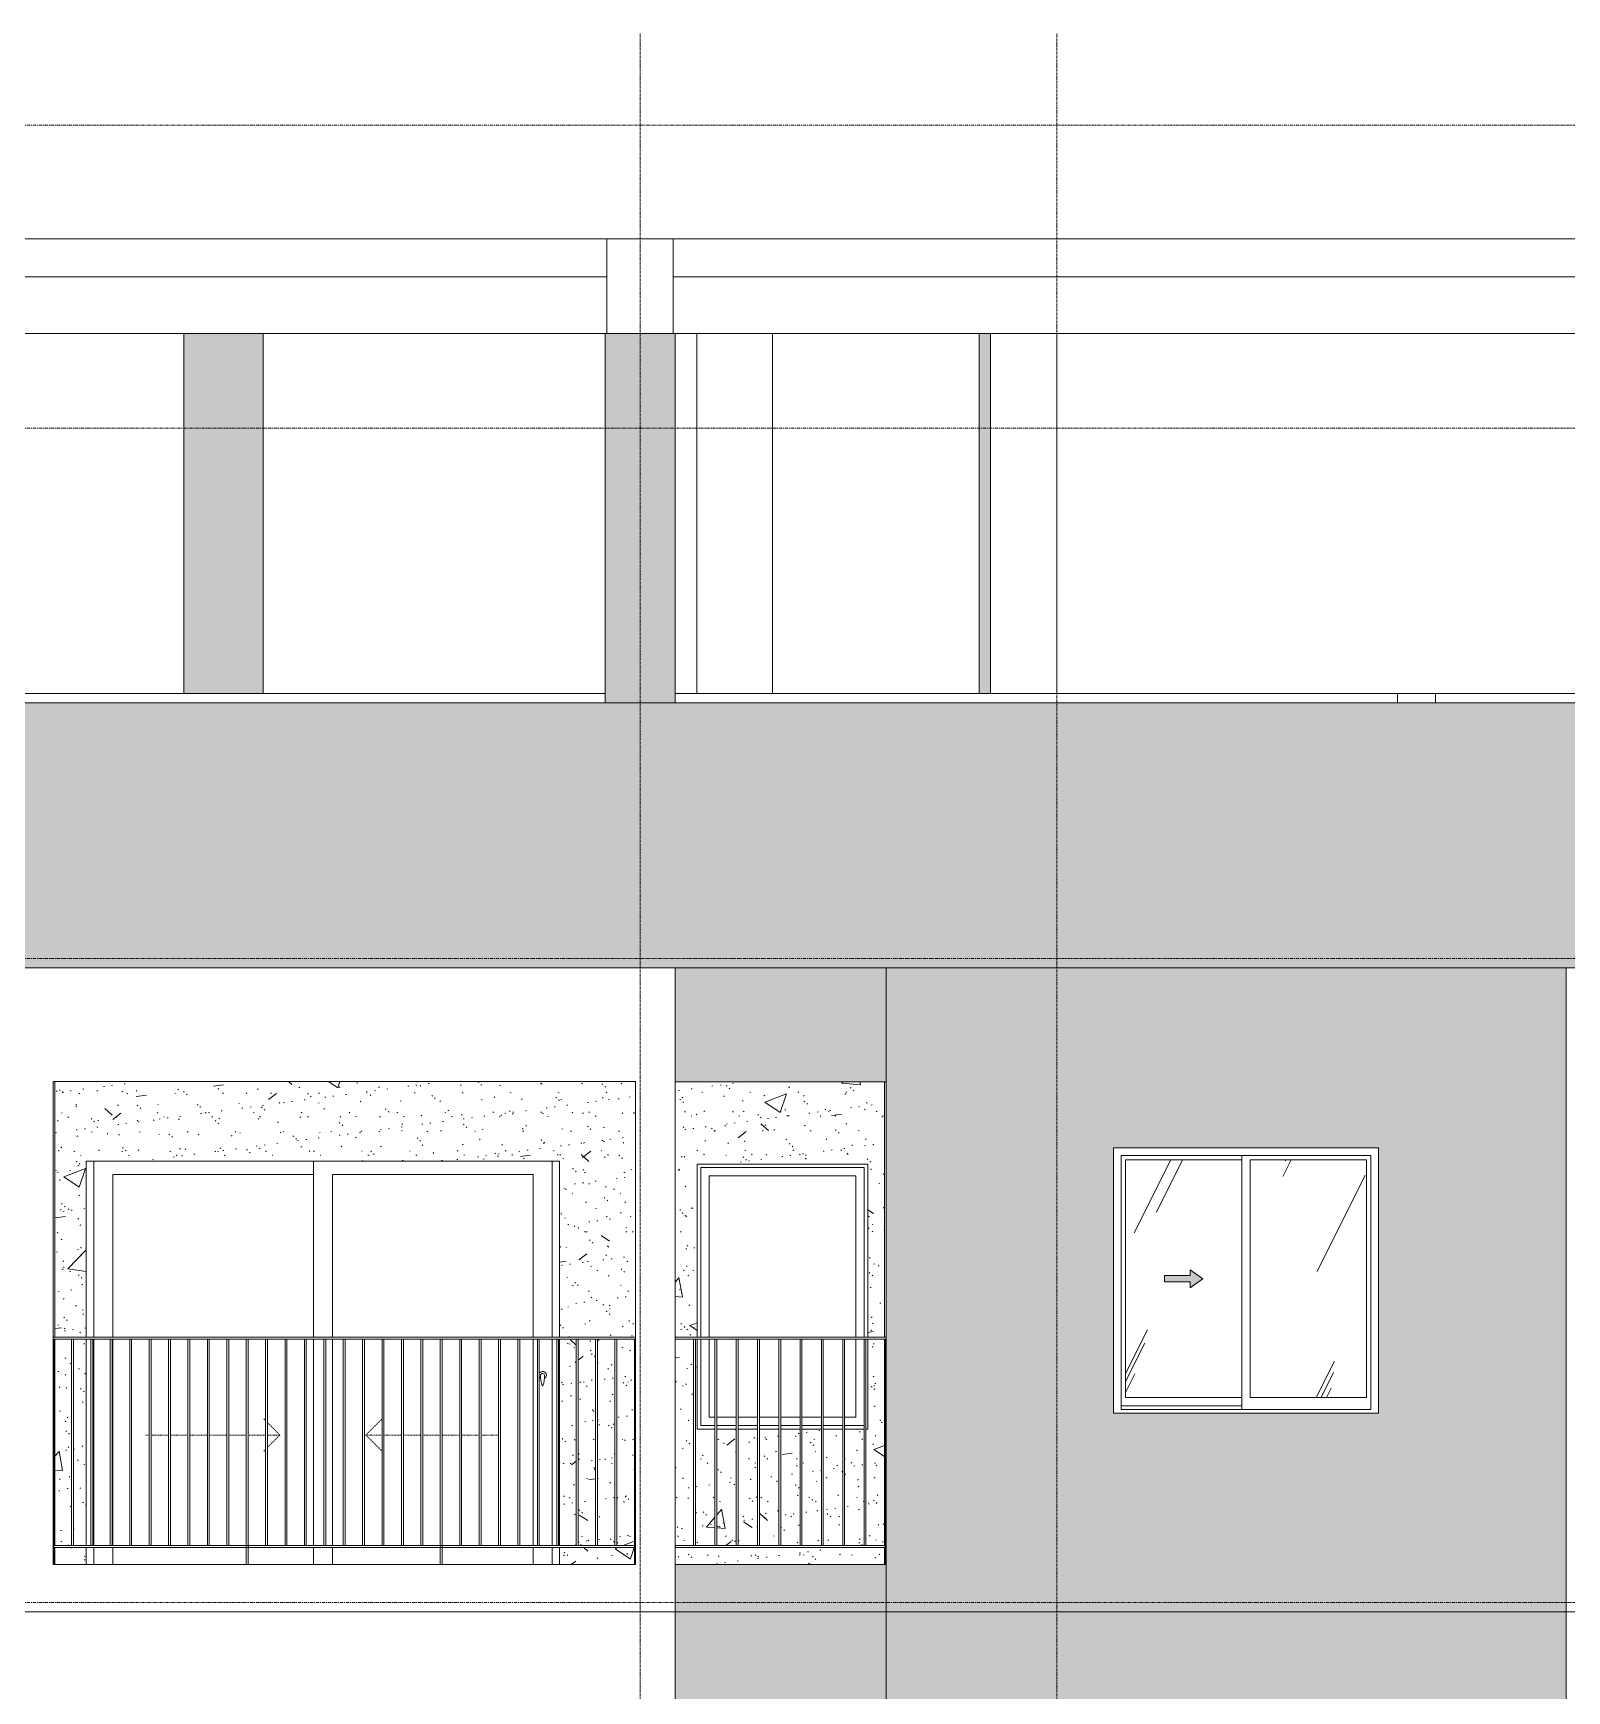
# Model space of a CAD drawing. Header units: millimetres. Extents: x -134153 to 99383, y -5233 to 35400.
# Drawn here: x 11054 to 19153, y 25533 to 34286 of the extents above; entities that cross this region are included whole.
import ezdxf

# ---------------------------------------------------------------- set-up
doc = ezdxf.new("R2010")
doc.units = ezdxf.units.MM
for name, pattern in [('1 NÉT CALL OUT', [6, 3, -3]), ('Centre', [31.75, 6.35, -4.7625, 15.875, -4.7625]), ('Dash', [6, 3, -3]), ('Grid Line', [22.225, 12.7, -3.175, 3.175, -3.175])]:
    doc.linetypes.add(name, pattern=pattern)
for name, color, linetype, lineweight in [('0-2', 250, 'Continuous', 5), ('A-DETL-GENF', 92, 'Continuous', 9), ('A-DETL-GENF-1', 92, '1 NÉT CALL OUT', 9), ('A-DOOR', 31, 'Continuous', 9), ('A-DOOR-FRAM', 31, 'Continuous', 9), ('A-DOOR-HDLN', 31, 'Dash', 9), ('A-FLOR-1', 7, 'Continuous', 9), ('A-FLOR-HRAL', 11, 'Continuous', 9), ('A-FLOR-HRAL-1', 253, 'Continuous', 9), ('A-FLOR-LEVL-2', 51, 'Centre', 9), ('A-GLAZ', 151, 'Continuous', 9), ('A-GLAZ-1', 253, 'Continuous', 9), ('A-GLAZ-2', 7, 'Continuous', 9), ('A-GLAZ-3', 7, '1 NÉT CALL OUT', 9), ('A-WALL', 113, 'Continuous', 9), ('A-WALL-PATT-1', 9, 'Continuous', 9), ('A-WALL-PATT-2', 111, 'Continuous', 5), ('I-WALL', 2, 'Continuous', 9), ('I-WALL-1', 7, 'Continuous', 9), ('S-BEAM-1', 7, 'Continuous', 9), ('S-COLS', 52, 'Continuous', 9), ('S-COLS-1', 7, 'Continuous', 9), ('S-GRID-1', 1, 'Grid Line', 9)]:
    doc.layers.add(name, color=color, linetype=linetype, lineweight=lineweight)
pattern_1 = [(50, (82572.6, 0), (1165.978, -102.01), [121.92, -1341.12]), (355, (82572.6, 0), (-225.554, 1222.763), [97.536, -1072.896]), (100.451, (82669.8, -8.5), (940.433, 1120.746), [103.616, -1139.776]), (46.184, (82572.6, 325.1), (1734.906, -269.074), [182.88, -2011.68]), (96.636, (82717.2, 302.7), (1519.38, 1583.536), [155.424, -1709.665]), (351.184, (82572.6, 325.1), (1519.39, 1583.52), [146.304, -1609.344]), (21, (82735.2, 243.8), (970.332, -654.498), [121.92, -1341.12]), (326, (82735.2, 243.8), (395.533, 1178.804), [97.536, -1072.896]), (71.451, (82816, 189.3), (1365.87, 524.296), [103.616, -1139.776]), (37.5, (82572.62, 0), (19.767, 541.1527), [53.645, -1006.246, 53.645, -1035.507, -1076.96]), (37.5, (82572.62, 0), (19.767, 541.1527), [-2149.043, 53.645, -1023.315]), (7.5, (82572.6, 0), (427.646, 641.156), [53.645, -567.334, 53.645, -981.862, -410.464]), (7.5, (82572.6, 0), (427.646, 641.156), [-1656.486, 53.645, -356.819]), (327.5, (82210.1, 0), (867.782, -36.665), [53.645, -352.755, 53.645, -1214.323, -1682.496]), (327.5, (82210.1, 0), (867.782, -36.665), [-1674.368, 53.645, -1628.85]), (317.5, (82047.56, 0), (948.028, 162.731), [53.645, -474.675, 53.645, -788.416, -1194.816]), (317.5, (82047.56, 0), (948.028, 162.731), [-1370.38, 53.645, -1141.17])]
pattern_2 = [(37.5, (82572.62, 0), (-5.1206, 156.61216), [5.364, -118.181, 5.364, -132.812, -132.08]), (37.5, (82572.62, 0), (-5.1206, 156.61216), [-261.722, 5.364, -126.716]), (7.5, (82572.62, 0), (143.847, 229.3842), [5.364, -61.285, 5.364, -105.989, -42.672]), (7.5, (82572.62, 0), (143.847, 229.3842), [-178.003, 5.364, -37.308]), (327.5, (82472.65, 0), (253.11758, 0.46008), [5.364, -35.276, 5.364, -140.94, -191.008]), (327.5, (82472.65, 0), (253.11758, 0.46008), [-186.944, 5.364, -185.644]), (317.5, (82472.65, 0), (244.3381, 71.3376), [5.364, -14.956, 5.364, -90.546, -109.728]), (317.5, (82472.65, 0), (244.3381, 71.3376), [-116.23, 5.364, -104.364])]
pattern_3 = [(63.435, (84482.24, 111.3), (-0.002, 1625.6), [567.96, -3066.99]), (63.435, (82856.64, 111.3), (-0.002, 1625.6), [567.96, -3066.99]), (63.435, (85260.4, 425.35), (-0.002, 1625.6), [567.96, -3066.99]), (63.435, (83634.8, 425.35), (-0.002, 1625.6), [567.96, -3066.99]), (63.435, (85142.64, 314.5), (-0.002, 1625.6), [567.96, -3066.99]), (63.435, (83517.04, 314.5), (-0.002, 1625.6), [567.96, -3066.99]), (63.435, (85022.6, 949.4), (-0.002, 1625.6), [276.055, -3358.896]), (63.435, (83397, 949.4), (-0.002, 1625.6), [276.055, -3358.896]), (63.435, (84944.06, 851.15), (-0.002, 1625.6), [567.96, -3066.99]), (63.435, (83318.46, 851.15), (-0.002, 1625.6), [567.96, -3066.99]), (63.435, (84957.9, 921.7), (-0.002, 1625.6), [567.96, -3066.99]), (63.435, (83332.3, 921.7), (-0.002, 1625.6), [567.96, -3066.99]), (63.435, (84302.1, 612.2), (-0.002, 1625.6), [567.96, -3066.99]), (63.435, (82676.5, 612.2), (-0.002, 1625.6), [567.96, -3066.99]), (63.435, (84315.9, 695.35), (-0.002, 1625.6), [567.96, -3066.99]), (63.435, (82690.3, 695.35), (-0.002, 1625.6), [567.96, -3066.99]), (63.435, (84319.65, 755.3), (-0.002, 1625.6), [567.96, -3066.99]), (63.435, (82694.05, 755.3), (-0.002, 1625.6), [567.96, -3066.99])]

# ---------------------------------------------------------------- blocks, each defined once
blk = doc.blocks.new('NCV_TKTC_KET CAU_rvt-2-TKCS_MẶT ĐỨNG HƯỚNG NAM')
at = {"layer": 'A-FLOR-1'}
for p, q in [((44802.6, 33200), (52577.6, 33200)), ((52927.6, 33200), (60777.6, 33200)), ((52577.6, 33000), (44802.6, 33000)), ((60777.6, 33000), (52927.6, 33000))]:
    blk.add_line(p, q, dxfattribs=at)
at = {"layer": 'S-BEAM-1'}
for p, q in [((44802.6, 33200), (52577.6, 33200)), ((52927.6, 33200), (60777.6, 33200)), ((44812.6, 32700), (52567.6, 32700)), ((52937.6, 32700), (60767.6, 32700))]:
    blk.add_line(p, q, dxfattribs=at)
at = {"layer": 'S-COLS-1'}
for p, q in [((52577.6, 33200), (52577.6, 32700)), ((52927.6, 33200), (52577.6, 33200)), ((52927.6, 32700), (52927.6, 33200)), ((53052.6, 30800), (53052.6, 32700)), ((53452.6, 30800), (53452.6, 32700)), ((54602.6, 30800), (54602.6, 32700)), ((54952.6, 30800), (54952.6, 32700))]:
    blk.add_line(p, q, dxfattribs=at)
blk = doc.blocks.new('M_Fixed - 900 x 1400-901190-TKCS_MẶT ĐỨNG HƯỚNG NAM')
at = {"layer": 'A-GLAZ-2'}
for p, q in [((61273.6, 7000), (61273.6, 7896)), ((61273.6, 7896), (62135.6, 7896)), ((62135.6, 7896), (62135.6, 7000)), ((61317.6, 7000), (61317.6, 7852)), ((61317.6, 7852), (62091.6, 7852)), ((62091.6, 7852), (62091.6, 7000)), ((61273.6, 6534), (61273.6, 6990)), ((61317.6, 6578), (61317.6, 6990)), ((62091.6, 6990), (62091.6, 6578)), ((61347.6, 6578), (61317.6, 6578)), ((61460.1, 6578), (61357.6, 6578)), ((61572.6, 6578), (61470.1, 6578)), ((61685.1, 6578), (61582.6, 6578)), ((61797.6, 6578), (61695.1, 6578)), ((61910.1, 6578), (61807.6, 6578)), ((62022.6, 6578), (61920.1, 6578)), ((62091.6, 6578), (62032.6, 6578)), ((61347.6, 6534), (61273.6, 6534)), ((61460.1, 6534), (61357.6, 6534)), ((61572.6, 6534), (61470.1, 6534)), ((61685.1, 6534), (61582.6, 6534)), ((61797.6, 6534), (61695.1, 6534)), ((61910.1, 6534), (61807.6, 6534)), ((62022.6, 6534), (61920.1, 6534)), ((62135.1, 6534), (62032.6, 6534))]:
    blk.add_line(p, q, dxfattribs=at)
blk = doc.blocks.new('Railing - 10mm-901206-TKCS_MẶT ĐỨNG HƯỚNG NAM')
at = {"layer": 'A-FLOR-HRAL-1'}
for p, q in [((106960.064287, 5900), (106960.064287, 6990)), ((106970.064287, 5900), (106970.064287, 6990))]:
    blk.add_line(p, q, dxfattribs=at)
blk = doc.blocks.new('Railing - 50 x 10mm-V266-TKCS_MẶT ĐỨNG HƯỚNG NAM')
at = {"layer": 'A-FLOR-HRAL-1'}
for p in [(54047.564287, 5800), (54052.635618, 6990)]:
    blk.add_line(p, (54047.564287, 6990), dxfattribs=at)
blk = doc.blocks.new('Railing - Railing-V353-TKCS_MẶT ĐỨNG HƯỚNG NAM')
at = {"layer": 'A-FLOR-HRAL-1'}
for p, q in [((52937.6, 12700), (54052.6, 12700)), ((54052.6, 12700), (54052.6, 12690)), ((54052.6, 12690), (52937.6, 12690))]:
    blk.add_line(p, q, dxfattribs=at)
at = {"extrusion": (0, 0, -1), "zscale": -1}
for p in [(-160005.1, 6800), (-160117.6, 6800), (-160230.1, 6800), (-160342.6, 6800), (-160455.1, 6800), (-160567.6, 6800), (-160680.1, 6800), (-160792.6, 6800), (-160905.1, 6800)]:
    blk.add_blockref('Railing - 10mm-901206-TKCS_MẶT ĐỨNG HƯỚNG NAM', p, dxfattribs=at)
blk.add_blockref('Railing - 50 x 10mm-V266-TKCS_MẶT ĐỨNG HƯỚNG NAM', (0, 6800))
blk = doc.blocks.new('Top Rail Type - Top Rail_Internal_-883264-TKCS_MẶT ĐỨNG HƯỚNG NAM')
at = {"layer": 'A-FLOR-HRAL-1'}
for p, q in [((54052.564287, 7000), (52937.564287, 7000)), ((54052.564287, 6990), (52937.564287, 6990)), ((54052.564287, 7000), (54052.564287, 6990))]:
    blk.add_line(p, q, dxfattribs=at)
blk = doc.blocks.new('NCV_TKTC_TANG 6 - 8_rvt-5-TKCS_MẶT ĐỨNG HƯỚNG NAM')
at = {"layer": 'A-WALL-PATT-1'}
h = blk.add_hatch(dxfattribs=at)
h.set_pattern_fill('FP_31', color=256, style=0, pattern_type=2)
h.set_pattern_definition(pattern_1)
h.paths.add_polyline_path([(52701.2, 26200), (52722.6, 26200), (52722.6, 26290), (52327.6, 26290), (52327.6, 26200), (52691.9, 26200)])
h.paths.add_polyline_path([(49662.6, 26200), (49827.6, 26200), (49827.6, 26290), (49662.6, 26290), (49662.6, 26212.5)])
h.paths.add_polyline_path([(49827.6, 26300), (49827.6, 27390), (49760.1, 27390), (49760.1, 26300)])
h.paths.add_polyline_path([(49750.1, 26300), (49750.1, 27390), (49662.6, 27390), (49662.6, 26300), (49732.6, 26300)])
h.paths.add_polyline_path([(52683.7, 26300), (52722.6, 26300), (52722.6, 27390), (52630.1, 27390), (52630.1, 26300), (52674.8, 26300)])
h.paths.add_polyline_path([(52327.6, 26300), (52415.1, 26300), (52415.1, 27390), (52327.6, 27390), (52327.6, 26389.1)])
h.paths.add_polyline_path([(52517.6, 26300), (52517.6, 27390), (52425.1, 27390), (52425.1, 26300)])
h.paths.add_polyline_path([(52527.6, 26300), (52620.1, 26300), (52620.1, 27390), (52527.6, 27390), (52527.6, 26389.1)])
h.paths.add_polyline_path([(49827.6, 27400), (49827.6, 28330), (52327.6, 28330), (52327.6, 27400), (52727.6, 27400), (52727.6, 28750), (49662.6, 28750), (49662.6, 27400), (49760.3, 27400)])
h = blk.add_hatch(dxfattribs=at)
h.set_pattern_fill('FP_32', color=256, style=0, pattern_type=2)
h.set_pattern_definition(pattern_2)
h.paths.add_polyline_path([(52701.2, 26200), (52722.6, 26200), (52722.6, 26290), (52327.6, 26290), (52327.6, 26200), (52691.9, 26200)])
h.paths.add_polyline_path([(49662.6, 26200), (49827.6, 26200), (49827.6, 26290), (49662.6, 26290), (49662.6, 26212.5)])
h.paths.add_polyline_path([(49827.6, 26300), (49827.6, 27390), (49760.1, 27390), (49760.1, 26300)])
h.paths.add_polyline_path([(49750.1, 26300), (49750.1, 27390), (49662.6, 27390), (49662.6, 26300), (49732.6, 26300)])
h.paths.add_polyline_path([(52683.7, 26300), (52722.6, 26300), (52722.6, 27390), (52630.1, 27390), (52630.1, 26300), (52674.8, 26300)])
h.paths.add_polyline_path([(52327.6, 26300), (52415.1, 26300), (52415.1, 27390), (52327.6, 27390), (52327.6, 26389.1)])
h.paths.add_polyline_path([(52517.6, 26300), (52517.6, 27390), (52425.1, 27390), (52425.1, 26300)])
h.paths.add_polyline_path([(52527.6, 26300), (52620.1, 26300), (52620.1, 27390), (52527.6, 27390), (52527.6, 26389.1)])
h.paths.add_polyline_path([(49827.6, 27400), (49827.6, 28330), (52327.6, 28330), (52327.6, 27400), (52727.6, 27400), (52727.6, 28750), (49662.6, 28750), (49662.6, 27400), (49760.3, 27400)])
h = blk.add_hatch(dxfattribs=at)
h.set_pattern_fill('FP_31', color=256, style=0, pattern_type=2)
h.set_pattern_definition(pattern_1)
h.paths.add_polyline_path([(52937.6, 26200), (54042.6, 26200), (54042.6, 26290), (52937.6, 26290)])
h.paths.add_polyline_path([(53597.6, 26300), (53597.6, 26915), (53495.1, 26915), (53495.1, 26300)])
h.paths.add_polyline_path([(53382.6, 26300), (53485.1, 26300), (53485.1, 26915), (53382.6, 26915), (53382.6, 26389.1)])
h.paths.add_polyline_path([(52937.6, 26300), (53035.1, 26300), (53035.1, 27390), (52937.6, 27390), (52937.6, 26387.8)])
h.paths.add_polyline_path([(53045.1, 26300), (53147.6, 26300), (53147.6, 26915), (53054.6, 26915), (53054.6, 27390), (53045.1, 27390), (53045.1, 26389.1)])
h.paths.add_polyline_path([(53157.6, 26300), (53260.1, 26300), (53260.1, 26915), (53157.6, 26915), (53157.6, 26389.1)])
h.paths.add_polyline_path([(53372.6, 26300), (53372.6, 26915), (53270.1, 26915), (53270.1, 26300)])
h.paths.add_polyline_path([(53607.6, 26300), (53710.1, 26300), (53710.1, 26915), (53607.6, 26915), (53607.6, 26389.1)])
h.paths.add_polyline_path([(53822.6, 26300), (53822.6, 26915), (53720.1, 26915), (53720.1, 26300)])
h.paths.add_polyline_path([(53832.6, 26300), (53935.1, 26300), (53935.1, 26915), (53832.6, 26915), (53832.6, 26818.3)])
h.paths.add_polyline_path([(53945.1, 26300), (54042.6, 26300), (54042.6, 27390), (53954.6, 27390), (53954.6, 26915), (53945.1, 26915), (53945.1, 26907.5)])
h.paths.add_polyline_path([(52977, 27400), (53054.6, 27400), (53054.6, 28315), (53954.6, 28315), (53954.6, 27400), (54042.6, 27400), (54042.6, 28749.3), (52937.6, 28749.3), (52937.6, 27400)])
h = blk.add_hatch(dxfattribs=at)
h.set_pattern_fill('FP_32', color=256, style=0, pattern_type=2)
h.set_pattern_definition(pattern_2)
h.paths.add_polyline_path([(52937.6, 26200), (54042.6, 26200), (54042.6, 26290), (52937.6, 26290)])
h.paths.add_polyline_path([(53597.6, 26300), (53597.6, 26915), (53495.1, 26915), (53495.1, 26300)])
h.paths.add_polyline_path([(53382.6, 26300), (53485.1, 26300), (53485.1, 26915), (53382.6, 26915), (53382.6, 26389.1)])
h.paths.add_polyline_path([(52937.6, 26300), (53035.1, 26300), (53035.1, 27390), (52937.6, 27390), (52937.6, 26387.8)])
h.paths.add_polyline_path([(53045.1, 26300), (53147.6, 26300), (53147.6, 26915), (53054.6, 26915), (53054.6, 27390), (53045.1, 27390), (53045.1, 26389.1)])
h.paths.add_polyline_path([(53157.6, 26300), (53260.1, 26300), (53260.1, 26915), (53157.6, 26915), (53157.6, 26389.1)])
h.paths.add_polyline_path([(53372.6, 26300), (53372.6, 26915), (53270.1, 26915), (53270.1, 26300)])
h.paths.add_polyline_path([(53607.6, 26300), (53710.1, 26300), (53710.1, 26915), (53607.6, 26915), (53607.6, 26389.1)])
h.paths.add_polyline_path([(53822.6, 26300), (53822.6, 26915), (53720.1, 26915), (53720.1, 26300)])
h.paths.add_polyline_path([(53832.6, 26300), (53935.1, 26300), (53935.1, 26915), (53832.6, 26915), (53832.6, 26818.3)])
h.paths.add_polyline_path([(53945.1, 26300), (54042.6, 26300), (54042.6, 27390), (53954.6, 27390), (53954.6, 26915), (53945.1, 26915), (53945.1, 26907.5)])
h.paths.add_polyline_path([(52977, 27400), (53054.6, 27400), (53054.6, 28315), (53954.6, 28315), (53954.6, 27400), (54042.6, 27400), (54042.6, 28749.3), (52937.6, 28749.3), (52937.6, 27400)])
at = {"layer": 'I-WALL-1'}
for p, q in [((49662.6, 28750), (49662.6, 27400)), ((54042.6, 27400), (54042.6, 28749.3)), ((54052.6, 28749.4), (54052.6, 27400)), ((49827.6, 27400), (49827.6, 28330)), ((49827.6, 28330), (52327.6, 28330)), ((52327.6, 28330), (52327.6, 27400)), ((53054.6, 27400), (53054.6, 28315)), ((53054.6, 28315), (53954.6, 28315)), ((53954.6, 28315), (53954.6, 27400)), ((49662.6, 27390), (49662.6, 26300)), ((49827.6, 26300), (49827.6, 27390)), ((52327.6, 27390), (52327.6, 26300)), ((53054.6, 26915), (53054.6, 27390)), ((53954.6, 27390), (53954.6, 26915)), ((54042.6, 26300), (54042.6, 27390)), ((53147.6, 26915), (53054.6, 26915)), ((53260.1, 26915), (53157.6, 26915)), ((53372.6, 26915), (53270.1, 26915)), ((53485.1, 26915), (53382.6, 26915)), ((53597.6, 26915), (53495.1, 26915)), ((53710.1, 26915), (53607.6, 26915)), ((53822.6, 26915), (53720.1, 26915)), ((53935.1, 26915), (53832.6, 26915)), ((53954.6, 26915), (53945.1, 26915)), ((49662.6, 26290), (49662.6, 26200)), ((49827.6, 26200), (49827.6, 26290)), ((52327.6, 26290), (52327.6, 26200)), ((54042.6, 26200), (54042.6, 26290))]:
    blk.add_line(p, q, dxfattribs=at)
at = {"layer": 'A-FLOR-HRAL-1'}
for name, p in [('Top Rail Type - Top Rail_Internal_-883264-TKCS_MẶT ĐỨNG HƯỚNG NAM', (0, 20400)), ('Railing - Railing-V353-TKCS_MẶT ĐỨNG HƯỚNG NAM', (0, 13600))]:
    blk.add_blockref(name, p, dxfattribs=at)
at = {"layer": 'A-GLAZ-1'}
blk.add_blockref('M_Fixed - 900 x 1400-901190-TKCS_MẶT ĐỨNG HƯỚNG NAM', (-8200, 20400), dxfattribs=at)
blk = doc.blocks.new('G1_SOF - BO TRU - 200x200-3061822-TKCS_MẶT ĐỨNG HƯỚNG NAM')
at = {"layer": 'S-COLS'}
for p, q in [((56752.5, 30800), (56752.5, 30750)), ((56952.5, 30800), (56752.5, 30800)), ((56952.5, 30800), (56952.5, 30750))]:
    blk.add_line(p, q, dxfattribs=at)
blk = doc.blocks.new('1_FAMILY RVT - W01-WxH 1400x1400xmm-V418-TKCS_MẶT ĐỨNG HƯỚNG NAM')
at = {"layer": 'A-DETL-GENF-1'}
blk.add_hatch(color=256, dxfattribs=at).paths.add_polyline_path([(55657.1, 27662.1), (55724.8, 27709.5), (55657.1, 27757), (55657.1, 27726.5), (55521.6, 27726.5), (55521.6, 27692.6), (55657.1, 27692.6)])
at = {"layer": 'A-GLAZ'}
h = blk.add_hatch(dxfattribs=at)
h.set_pattern_fill('FP_30', color=256, style=0, pattern_type=2)
h.set_pattern_definition(pattern_3)
h.paths.add_polyline_path([(55930.3, 27082.6), (55930.3, 28336.5), (55316.1, 28336.5), (55316.1, 27082.6)])
h.paths.add_polyline_path([(55657.1, 27662.1), (55657.1, 27692.6), (55521.6, 27692.6), (55521.6, 27726.5), (55657.1, 27726.5), (55657.1, 27757), (55724.8, 27709.5), (55700.6, 27692.6)])
h = blk.add_hatch(dxfattribs=at)
h.set_pattern_fill('FP_30', color=256, style=0, pattern_type=2)
h.set_pattern_definition(pattern_3)
h.paths.add_polyline_path([(56589.1, 27082.6), (56589.1, 28336.5), (55974.8, 28336.5), (55974.8, 27082.6)])
at = {"layer": 'A-DETL-GENF'}
for p, q in [((55657.1, 27757), (55657.1, 27726.5)), ((55724.8, 27709.5), (55657.1, 27757)), ((55724.8, 27709.5), (55657.1, 27757)), ((55657.1, 27757), (55657.1, 27726.5)), ((55521.6, 27726.5), (55521.6, 27692.6)), ((55521.6, 27726.5), (55657.1, 27726.5)), ((55657.1, 27726.5), (55521.6, 27726.5)), ((55521.6, 27726.5), (55521.6, 27692.6)), ((55521.6, 27692.6), (55657.1, 27692.6)), ((55521.6, 27692.6), (55657.1, 27692.6)), ((55724.8, 27709.5), (55657.1, 27662.1)), ((55657.1, 27662.1), (55724.8, 27709.5)), ((55657.1, 27692.6), (55657.1, 27662.1)), ((55657.1, 27692.6), (55657.1, 27662.1))]:
    blk.add_line(p, q, dxfattribs=at)
at = {"layer": 'A-GLAZ'}
for p, q in [((56652.6, 28400), (55252.6, 28400)), ((55252.6, 28400), (55252.6, 27000)), ((55293.5, 28359.1), (56611.6, 28359.1)), ((55293.5, 27019), (55293.5, 28359.1)), ((55930.3, 28359.1), (55930.3, 27019)), ((56611.6, 27019), (56611.6, 28359.1)), ((56652.6, 28400), (56652.6, 27000)), ((55316.1, 28336.5), (55316.1, 27082.6)), ((55930.3, 28336.5), (55316.1, 28336.5)), ((55974.8, 27082.6), (55974.8, 28336.5)), ((55974.8, 28336.5), (56589.1, 28336.5)), ((56589.1, 28336.5), (56589.1, 27082.6)), ((55316.1, 27082.6), (55930.3, 27082.6)), ((56589.1, 27082.6), (55974.8, 27082.6)), ((56652.6, 27000), (55252.6, 27000)), ((55930.3, 27038.1), (55293.5, 27038.1)), ((55930.3, 27038.1), (55293.5, 27038.1)), ((56611.6, 27019), (55293.5, 27019))]:
    blk.add_line(p, q, dxfattribs=at)
blk = doc.blocks.new('DEG_02-DEG_03 - DEG_02-2500x2400mm-CỬA ĐI 02 CÁNH TRƯỢT-V257-TKCS_MẶT ĐỨNG HƯỚNG NAM')
at = {"layer": 'A-DOOR'}
for p, q in [((51027.6, 10400), (51027.6, 11330)), ((52287.6, 11330), (52287.6, 10400)), ((49967.6, 11260), (49967.6, 10400)), ((49967.6, 11260), (51027.6, 11260)), ((51127.6, 11260), (51127.6, 10400)), ((51127.6, 11260), (52187.6, 11260)), ((52187.6, 10400), (52187.6, 11260)), ((49967.6, 10390), (49967.6, 9300)), ((51027.6, 9300), (51027.6, 10390)), ((51127.6, 10390), (51127.6, 9300)), ((52187.6, 9300), (52187.6, 10390)), ((52287.6, 10390), (52287.6, 9300)), ((49967.6, 9290), (49967.6, 9200)), ((51027.6, 9200), (51027.6, 9290)), ((51127.6, 9290), (51127.6, 9200)), ((52187.6, 9200), (52187.6, 9290)), ((52287.6, 9290), (52287.6, 9200))]:
    blk.add_line(p, q, dxfattribs=at)
at = {"layer": 'A-DOOR', "flags": 128}
blk.add_lwpolyline([(52239.1, 10208.7), (52239.1, 10208.7), (52239, 10208.7), (52239, 10208.7), (52239, 10208.7), (52239, 10208.7), (52239, 10208.7), (52239, 10208.7), (52238.9, 10208.7), (52238.9, 10208.7), (52238.9, 10208.7), (52238.9, 10208.7), (52238.8, 10208.7), (52238.8, 10208.7), (52238.8, 10208.7), (52238.7, 10208.7), (52238.7, 10208.7), (52238.7, 10208.7), (52238.6, 10208.7), (52238.6, 10208.7), (52238.5, 10208.7), (52238.5, 10208.7), (52238.4, 10208.7), (52238.4, 10208.7), (52238.3, 10208.7), (52238.3, 10208.7), (52238.2, 10208.7), (52238.2, 10208.7), (52238.1, 10208.7), (52238.1, 10208.7), (52238, 10208.7), (52237.9, 10208.7), (52237.9, 10208.7), (52237.8, 10208.7), (52237.8, 10208.7), (52237.7, 10208.7), (52237.6, 10208.7), (52237.6, 10208.7), (52237.5, 10208.7), (52237.5, 10208.7), (52237.4, 10208.7), (52237.3, 10208.7), (52237.3, 10208.7), (52237.2, 10208.7), (52237.2, 10208.7), (52237.1, 10208.7), (52237.1, 10208.7), (52237, 10208.7), (52236.9, 10208.7), (52236.9, 10208.7), (52236.8, 10208.7), (52236.8, 10208.7), (52236.7, 10208.7), (52236.7, 10208.7), (52236.6, 10208.7), (52236.6, 10208.7), (52236.5, 10208.7), (52236.5, 10208.7), (52236.5, 10208.7), (52236.4, 10208.7), (52236.4, 10208.7), (52236.3, 10208.7), (52236.3, 10208.7), (52236.3, 10208.7), (52236.2, 10208.7), (52236.2, 10208.7), (52236.2, 10208.7), (52236.2, 10208.7), (52236.2, 10208.7), (52236.1, 10208.7), (52236.1, 10208.7), (52236.1, 10208.7), (52236.1, 10208.7), (52236.1, 10208.7), (52236.1, 10208.7), (52236.1, 10208.7)], dxfattribs=at)
at = {"layer": 'A-DOOR'}
for centre, radius, start, end in [((52237.6, 10200), 20, 0, 150), ((52237.6, 10200), 20, 210, 240), ((52236.1, 10199.2), 9.45, 135, 180), ((52391.4, 10199.2), 164.8, 180, 199.13397), ((52236.1, 10199.2), 9.45, 90, 131.95108), ((52239.1, 10199.2), 9.45, 0, 90), ((52083.8, 10199.2), 164.8, 340.86603, 0), ((52237.6, 10200), 20, 300, 0), ((52237.9, 10146), 2.34, 199.13397, 261.03098), ((52237.2, 10146), 2.34, 278.96902, 340.86603)]:
    blk.add_arc(centre, radius, start, end, dxfattribs=at)
at = {"layer": 'A-DOOR-FRAM'}
for p, q in [((49867.6, 10400), (49867.6, 11330)), ((52287.6, 10400), (52287.6, 11330)), ((49867.6, 9300), (49867.6, 10390)), ((52287.6, 9300), (52287.6, 10390)), ((49867.6, 9200), (49867.6, 9290)), ((52287.6, 9200), (52287.6, 9290))]:
    blk.add_line(p, q, dxfattribs=at)
at = {"layer": 'A-DOOR-HDLN'}
for p, q in [((50775.1, 9959.5), (50765.5, 9969.1)), ((50850.3, 9884.2), (50785.1, 9949.5)), ((51304.8, 9884.2), (51389.7, 9969.1)), ((50140.3, 9884.2), (50160.1, 9884.2)), ((50170.1, 9884.2), (50262.6, 9884.2)), ((50272.6, 9884.2), (50365.1, 9884.2)), ((50375.1, 9884.2), (50467.6, 9884.2)), ((50477.6, 9884.2), (50570.1, 9884.2)), ((50580.1, 9884.2), (50672.6, 9884.2)), ((50682.6, 9884.2), (50775.1, 9884.2)), ((50775.1, 9809), (50765.5, 9799.4)), ((50850.3, 9884.2), (50785.1, 9819)), ((50785.1, 9884.2), (50850.3, 9884.2)), ((51304.8, 9884.2), (51389.7, 9799.4)), ((51390.1, 9884.2), (51304.8, 9884.2)), ((51492.6, 9884.2), (51400.1, 9884.2)), ((51595.1, 9884.2), (51502.6, 9884.2)), ((51697.6, 9884.2), (51605.1, 9884.2)), ((51800.1, 9884.2), (51707.6, 9884.2)), ((51902.6, 9884.2), (51810.1, 9884.2)), ((52005.1, 9884.2), (51912.6, 9884.2))]:
    blk.add_line(p, q, dxfattribs=at)
blk = doc.blocks.new('Railing - 10mm-1251313-TKCS_MẶT ĐỨNG HƯỚNG NAM')
at = {"layer": 'A-FLOR-HRAL'}
for p, q in [((52620.064287, 5900), (52620.064287, 6990)), ((52630.064287, 5900), (52630.064287, 6990))]:
    blk.add_line(p, q, dxfattribs=at)
blk = doc.blocks.new('Railing - 50 x 10mm-1251315-TKCS_MẶT ĐỨNG HƯỚNG NAM')
at = {"layer": 'A-FLOR-HRAL'}
for p, q in [((51697.564287, 5800), (51697.564287, 6990)), ((51707.564287, 6990), (51697.564287, 6990)), ((51707.564287, 5800), (51707.564287, 6990))]:
    blk.add_line(p, q, dxfattribs=at)
blk = doc.blocks.new('Railing - 50 x 10mm-1251311-TKCS_MẶT ĐỨNG HƯỚNG NAM')
at = {"layer": 'A-FLOR-HRAL'}
for p in [(52722.564287, 5800), (52727.564287, 6990)]:
    blk.add_line(p, (52722.564287, 6990), dxfattribs=at)
blk = doc.blocks.new('Railing - 50 x 10mm-V289-TKCS_MẶT ĐỨNG HƯỚNG NAM')
at = {"layer": 'A-FLOR-HRAL'}
for p, q in [((49657.564287, 6990), (49652.564287, 6990)), ((49657.564287, 5800), (49657.564287, 6990))]:
    blk.add_line(p, q, dxfattribs=at)
blk = doc.blocks.new('Railing - Railing-3827325-TKCS_MẶT ĐỨNG HƯỚNG NAM')
at = {"layer": 'A-FLOR-HRAL'}
for p, q in [((49652.564287, 26300), (52727.564287, 26300)), ((52727.564287, 26290), (49652.564287, 26290))]:
    blk.add_line(p, q, dxfattribs=at)
for name, p in [('Railing - 50 x 10mm-V289-TKCS_MẶT ĐỨNG HƯỚNG NAM', (0, 20400)), ('Railing - 10mm-1251313-TKCS_MẶT ĐỨNG HƯỚNG NAM', (-2870, 20400)), ('Railing - 10mm-1251313-TKCS_MẶT ĐỨNG HƯỚNG NAM', (-2767.5, 20400)), ('Railing - 10mm-1251313-TKCS_MẶT ĐỨNG HƯỚNG NAM', (-2665, 20400)), ('Railing - 10mm-1251313-TKCS_MẶT ĐỨNG HƯỚNG NAM', (-2562.5, 20400)), ('Railing - 10mm-1251313-TKCS_MẶT ĐỨNG HƯỚNG NAM', (-2460, 20400)), ('Railing - 10mm-1251313-TKCS_MẶT ĐỨNG HƯỚNG NAM', (-2357.5, 20400)), ('Railing - 10mm-1251313-TKCS_MẶT ĐỨNG HƯỚNG NAM', (-2255, 20400)), ('Railing - 10mm-1251313-TKCS_MẶT ĐỨNG HƯỚNG NAM', (-2152.5, 20400)), ('Railing - 10mm-1251313-TKCS_MẶT ĐỨNG HƯỚNG NAM', (-2050, 20400)), ('Railing - 50 x 10mm-1251315-TKCS_MẶT ĐỨNG HƯỚNG NAM', (-1025, 20400)), ('Railing - 10mm-1251313-TKCS_MẶT ĐỨNG HƯỚNG NAM', (-1845, 20400)), ('Railing - 10mm-1251313-TKCS_MẶT ĐỨNG HƯỚNG NAM', (-1742.5, 20400)), ('Railing - 10mm-1251313-TKCS_MẶT ĐỨNG HƯỚNG NAM', (-1640, 20400)), ('Railing - 10mm-1251313-TKCS_MẶT ĐỨNG HƯỚNG NAM', (-1537.5, 20400)), ('Railing - 10mm-1251313-TKCS_MẶT ĐỨNG HƯỚNG NAM', (-1435, 20400)), ('Railing - 10mm-1251313-TKCS_MẶT ĐỨNG HƯỚNG NAM', (-1332.5, 20400)), ('Railing - 10mm-1251313-TKCS_MẶT ĐỨNG HƯỚNG NAM', (-1230, 20400)), ('Railing - 10mm-1251313-TKCS_MẶT ĐỨNG HƯỚNG NAM', (-1127.5, 20400)), ('Railing - 10mm-1251313-TKCS_MẶT ĐỨNG HƯỚNG NAM', (-1025, 20400)), ('Railing - 50 x 10mm-1251315-TKCS_MẶT ĐỨNG HƯỚNG NAM', (0, 20400)), ('Railing - 10mm-1251313-TKCS_MẶT ĐỨNG HƯỚNG NAM', (-820, 20400)), ('Railing - 10mm-1251313-TKCS_MẶT ĐỨNG HƯỚNG NAM', (-717.5, 20400)), ('Railing - 10mm-1251313-TKCS_MẶT ĐỨNG HƯỚNG NAM', (-615, 20400)), ('Railing - 10mm-1251313-TKCS_MẶT ĐỨNG HƯỚNG NAM', (-512.5, 20400)), ('Railing - 10mm-1251313-TKCS_MẶT ĐỨNG HƯỚNG NAM', (-410, 20400)), ('Railing - 10mm-1251313-TKCS_MẶT ĐỨNG HƯỚNG NAM', (-307.5, 20400)), ('Railing - 10mm-1251313-TKCS_MẶT ĐỨNG HƯỚNG NAM', (-205, 20400)), ('Railing - 10mm-1251313-TKCS_MẶT ĐỨNG HƯỚNG NAM', (-102.5, 20400)), ('Railing - 10mm-1251313-TKCS_MẶT ĐỨNG HƯỚNG NAM', (0, 20400)), ('Railing - 50 x 10mm-1251311-TKCS_MẶT ĐỨNG HƯỚNG NAM', (0, 20400))]:
    blk.add_blockref(name, p)
blk = doc.blocks.new('Top Rail Type - Top Rail_Internal_-3827326-TKCS_MẶT ĐỨNG HƯỚNG NAM')
at = {"layer": 'A-FLOR-HRAL'}
for p, q in [((52727.564287, 27400), (49652.564287, 27400)), ((52727.564287, 27390), (49652.564287, 27390))]:
    blk.add_line(p, q, dxfattribs=at)

msp = doc.modelspace()

# ---------------------------------------------------------------- hatches: boundary and pattern name
at = {"layer": 'A-WALL-PATT-2'}
for points in [[(11849, 30800), (12258.9, 30800), (12258.9, 32700), (11849, 32700)], [(12268.9, 30800), (12268.9, 32700), (12258.9, 32700), (12258.9, 30800)], [(14433.9, 30750), (14433.9, 32700), (14073.9, 32700), (14073.9, 30750)], [(14443.9, 30750), (14443.9, 32700), (14433.9, 32700), (14433.9, 30750)], [(16048.9, 30800), (16108.9, 30800), (16108.9, 32700), (16048.9, 32700)], [(22643.9, 29350), (38598.9, 29350), (38598.9, 30750), (6318.9, 30750), (6318.9, 29350), (22633.9, 29350)], [(15558.9, 28749.3), (15558.9, 29350), (14443.9, 29350), (14443.9, 28749.3), (15124.3, 28749.3)], [(15558.9, 25950), (15558.9, 26200), (14443.9, 26200), (14443.9, 25950), (15124.3, 25950)], [(15558.9, 25349.3), (15558.9, 25950), (14443.9, 25950), (14443.9, 25349.3), (15124.3, 25349.3)]]:
    msp.add_hatch(color=256, dxfattribs=at).paths.add_polyline_path(points)
h = msp.add_hatch(color=256, dxfattribs=at)
h.paths.add_polyline_path([(16710.9, 25950), (19148.9, 25950), (19148.9, 29350), (15558.9, 29350), (15558.9, 25950)])
h.paths.add_polyline_path([(16799.8, 27000), (16758.9, 27000), (16758.9, 28400), (18158.9, 28400), (18158.9, 27000), (18117.9, 27000)])
h = msp.add_hatch(color=256, dxfattribs=at)
h.paths.add_polyline_path([(19148.9, 22550), (19148.9, 25950), (15558.9, 25950), (15558.9, 22550), (18297.5, 22550)])
h.paths.add_polyline_path([(16758.9, 23600), (16758.9, 25000), (18158.9, 25000), (18158.9, 23600), (16799.8, 23600)])

# ---------------------------------------------------------------- linework, layer by layer
at = {"layer": 'A-FLOR-LEVL-2'}
for p, q in [((-12769.4, 33800), (95658.9, 33800)), ((-12769.4, 32200), (95658.9, 32200)), ((-12769.4, 29400), (95658.9, 29400)), ((-12769.4, 26000), (95658.9, 26000))]:
    msp.add_line(p, q, dxfattribs=at)
at = {"layer": 'A-WALL'}
for p, q in [((11849, 32700), (11849, 30800)), ((12268.9, 32700), (12268.9, 30800)), ((14443.9, 32700), (14073.9, 32700)), ((14073.9, 32700), (14073.9, 30750)), ((14443.9, 32700), (14443.9, 30750)), ((16048.9, 32700), (16048.9, 30800)), ((14073.9, 30800), (6318.9, 30800)), ((18258.8, 30800), (14443.9, 30800)), ((22273.9, 30800), (18458.8, 30800)), ((14443.9, 29350), (7358.9, 29350)), ((14443.9, 2000), (14443.9, 29350)), ((22643.9, 29350), (15558.9, 29350)), ((19148.9, 29350), (19148.9, 22550)), ((11158.9, 26200), (11158.9, 28750)), ((11158.9, 28750), (14233.9, 28750)), ((14233.9, 28750), (14233.9, 26200)), ((15558.9, 28749.3), (15558.9, 26200)), ((14233.9, 26200), (11158.9, 26200)), ((14443.9, 25950), (7358.9, 25950)), ((7358.9, 25950), (14443.9, 25950)), ((22643.9, 25950), (15558.9, 25950)), ((15558.9, 25950), (22643.9, 25950))]:
    msp.add_line(p, q, dxfattribs=at)
at = {"layer": 'I-WALL'}
for p, q in [((88768.9, 30750), (-4851.1, 30750)), ((14443.9, 29350), (19148.9, 29350)), ((15558.9, 29350), (14443.9, 29350)), ((15558.9, 28749.3), (15558.9, 29350)), ((14443.9, 28749.3), (15558.9, 28749.3)), ((15558.9, 26200), (14443.9, 26200)), ((15558.9, 25349.3), (15558.9, 26200)), ((15558.9, 25950), (14443.9, 25950)), ((14443.9, 25950), (15558.9, 25950))]:
    msp.add_line(p, q, dxfattribs=at)
at = {"layer": 'S-GRID-1'}
for p, q in [((14258.9, 30285.9), (14258.9, 34285.9)), ((16458.9, 30285.9), (16458.9, 34285.9)), ((14258.9, 856.3), (14258.9, 30285.9)), ((16458.9, 856.3), (16458.9, 30285.9))]:
    msp.add_line(p, q, dxfattribs=at)

# ---------------------------------------------------------------- block references
at = {"layer": '0-2'}
for name in ['NCV_TKTC_KET CAU_rvt-2-TKCS_MẶT ĐỨNG HƯỚNG NAM', 'NCV_TKTC_TANG 6 - 8_rvt-5-TKCS_MẶT ĐỨNG HƯỚNG NAM']:
    msp.add_blockref(name, (-38493.7, 0), dxfattribs=at)
at = {"layer": 'A-DOOR'}
msp.add_blockref('DEG_02-DEG_03 - DEG_02-2500x2400mm-CỬA ĐI 02 CÁNH TRƯỢT-V257-TKCS_MẶT ĐỨNG HƯỚNG NAM', (-38493.7, 17000), dxfattribs=at)
at = {"layer": 'A-FLOR-HRAL'}
for name in ['Top Rail Type - Top Rail_Internal_-3827326-TKCS_MẶT ĐỨNG HƯỚNG NAM', 'Railing - Railing-3827325-TKCS_MẶT ĐỨNG HƯỚNG NAM']:
    msp.add_blockref(name, (-38493.7, 0), dxfattribs=at)
at = {"layer": 'A-GLAZ-3'}
msp.add_blockref('1_FAMILY RVT - W01-WxH 1400x1400xmm-V418-TKCS_MẶT ĐỨNG HƯỚNG NAM', (-38493.7, 0), dxfattribs=at)
at = {"layer": 'S-COLS'}
msp.add_blockref('G1_SOF - BO TRU - 200x200-3061822-TKCS_MẶT ĐỨNG HƯỚNG NAM', (-38493.7, 0), dxfattribs=at)

doc.saveas('drawing.dxf')
